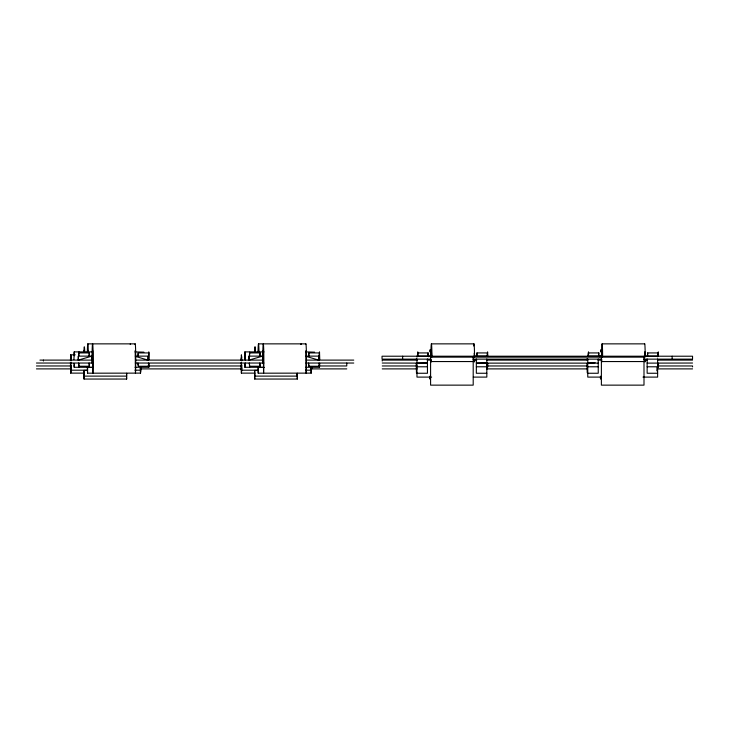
<?xml version="1.0" encoding="UTF-8"?>
<svg xmlns="http://www.w3.org/2000/svg" width="729" height="729" viewBox="0 0 729 729"><rect width="100%" height="100%" fill="white"/><g stroke="black" fill="none" stroke-linecap="round" stroke-linejoin="round"><path stroke-width="1.09" d="M70.977 362.504L70.704 370.195L87.598 370.195M70.977 365.439L70.704 373.12L84.218 373.12M73.93 359.579L74.203 351.897L92.219 351.897M148.534 359.579L148.798 351.897L149.071 359.579M244.625 359.579L244.889 351.897L264.035 351.897M319.229 359.579L319.493 351.897L319.767 359.579M416.232 363.443L416.487 373.12L416.623 372.091M474.297 361.93L474.306 359.579M586.927 363.443L587.255 372.856M644.983 361.93L644.992 359.579M70.449 360.518L70.704 354.823L75.215 354.823M140.779 367.425L140.524 373.12L87.544 373.193A15.719 0.547 -90 0 1 87.343 367.443M241.144 360.518L241.399 354.823L241.709 357.985M241.663 364.5L241.399 370.195L258.294 370.195M241.663 367.425L241.399 373.12L254.913 373.12M249.418 357.593L249.755 352.162M311.474 367.425L311.21 373.12L258.23 373.193A15.719 0.547 -90 0 1 258.03 367.443M431.094 357.228L431.404 350.503L431.705 357.228M601.789 357.228L602.09 350.503L602.4 357.228M657.257 367.425L657.184 370.87M126.518 373.622A15.719 0.547 -90 0 0 126.636 376.118L84.045 376.118L84.163 370.378L87.526 370.378M126.691 373.248L126.636 379.044L84.045 379.044L84.163 373.303M87.544 373.193L87.653 367.443L93.257 367.443M254.539 373.294A15.719 0.547 -90 0 0 254.74 379.044L297.323 379.044L297.441 373.303L297.323 376.118L254.74 376.118L254.858 370.378L258.221 370.378M254.74 379.044L254.795 376.173M258.23 373.193L258.348 367.443L263.953 367.443M429.891 376.173L429.828 379.044A15.719 0.547 -90 0 1 429.718 376.547M600.578 376.173L600.523 379.044A15.719 0.547 -90 0 1 600.404 376.547M78.759 355.743L78.987 351.897L79.124 352.927M89.23 355.743L89.33 352.927L78.86 352.927L78.595 356.126M138.1 355.743L138.2 352.927L148.67 352.927L148.406 360.071M149.035 363.425L148.798 367.27L135.002 367.27M245.126 363.425L244.889 367.27L264.035 367.27M259.925 355.743L260.016 352.927L249.546 352.927L249.291 359.087M308.786 355.743L308.886 352.927L319.357 352.927L319.102 360.071M319.73 363.425L319.493 367.27L305.697 367.27M417.553 355.743L417.79 351.897L418.018 355.743M428.023 355.743L428.123 352.927L417.653 352.927L417.398 356.126M476.894 355.743L476.994 352.927L487.464 352.927L487.601 351.897L487.829 355.743M487.364 355.743L487.464 352.927L487.209 356.126L474.087 356.126M487.829 363.425L487.601 367.27L487.209 363.033M588.248 355.743L588.476 351.897L588.668 354.148M598.719 355.743L598.819 352.927L588.349 352.927L588.084 356.126M647.589 355.743L647.689 352.927L658.159 352.927L658.296 351.897L658.524 355.743M658.059 355.743L658.159 352.927L657.895 356.126L644.773 356.126M658.524 363.425L658.296 367.27L657.895 363.033M92.1 356.126L78.34 356.126L78.222 360.108L91.954 356.126L92.127 351.724A15.719 0.547 -90 0 1 92.993 348.471A15.719 0.547 -90 0 1 92.875 373.193L92.601 350.503L92.31 363.033M91.836 360.108L91.954 356.126L91.954 363.033M262.795 356.126L249.036 356.126L248.908 360.108L262.65 356.126L262.823 351.724A15.719 0.547 -90 0 1 263.679 348.471A15.719 0.547 -90 0 1 263.57 373.193L263.297 350.503L263.005 363.033M262.522 360.108L262.65 356.126L262.65 363.033M70.522 359.998L70.704 357.748L71.014 360.91M93.339 367.27L74.203 367.27L74.394 365.019M134.892 370.195L140.524 370.195L140.706 367.945M241.208 359.998L241.399 357.748L241.709 360.91M305.579 370.195L311.21 370.195L311.401 367.945M416.305 359.998L416.359 358.777M586.991 359.998L587.045 358.777M70.841 369.166L71.105 365.967M70.841 372.091L71.105 368.892M74.331 366.24L74.504 364.099M89.066 356.126L89.33 352.927M137.936 356.126L138.2 352.927M140.651 369.166L140.825 367.033M140.651 372.091L140.916 366.915M241.536 369.166L241.709 367.033M241.536 372.091L241.709 369.958M245.026 366.24L245.281 363.033M259.761 356.126L260.016 352.927M308.631 356.126L308.886 352.927M311.347 369.166L311.52 367.033M311.347 372.091L311.602 366.915M427.868 356.126L428.123 352.927M476.739 356.126L476.994 352.927M598.555 356.126L598.819 352.927M647.425 356.126L647.689 352.927M657.212 371.025L657.385 366.915M79.124 366.24L78.987 367.27L78.595 363.033M87.653 351.715L87.817 350.503L87.972 351.715M258.348 351.715L258.503 350.503L258.667 351.715M143.941 352.162L135.002 351.897M249.755 367.006L249.291 363.033M305.797 350.813L306.153 373.193A15.719 0.547 -90 0 0 306.39 353.565A15.719 0.547 -90 0 0 305.743 344.398M314.636 352.162L305.697 351.897M428.643 356.736L430.757 356.126L430.93 351.724A15.719 0.547 90 0 1 431.477 343.997A15.719 0.547 90 0 1 431.933 355.515M599.329 356.736L601.443 356.126L601.616 351.724A15.719 0.547 -90 0 1 602.163 343.997A15.719 0.547 -90 0 1 602.619 355.515M587.765 363.124L595.101 362.705M486.826 362.832L476.347 363.124L598.245 363.124M416.97 363.124L427.449 362.896M87.817 343.86L135.193 343.86M258.503 343.86L305.879 343.86M431.404 343.86L473.987 343.86M602.09 343.86L644.682 343.86M135.284 356.126L148.406 356.126M305.98 356.126L319.102 356.126M417.143 356.126L430.903 356.126M587.829 356.126L601.589 356.126M430.593 357.137L643.999 357.137M430.857 359.142L382.042 359.142L382.042 356.217L692.55 356.217L692.55 359.142L643.734 359.142M472.939 359.142L601.653 359.142M39.94 360.108L91.954 360.108M135.558 360.108L262.65 360.108M306.244 360.108L353.756 360.108M417.261 360.108L382.233 360.108L382.233 361.019M427.23 360.108L430.757 360.108L430.757 362.058M474.351 360.108L476.739 360.108M486.826 360.108L587.829 360.108M597.917 360.108L601.443 360.108M645.047 360.108L647.407 360.108M657.522 360.108L692.55 360.108M430.593 361.557L473.203 361.557M601.389 361.557L643.999 361.557M36.45 363.033L93.239 363.033M135.284 363.033L263.925 363.033M305.98 363.033L353.756 363.033M382.233 363.033L427.449 363.124M647.142 363.124L692.55 363.033M36.45 365.967L71.478 365.967M147.96 365.967L242.055 365.967M318.491 365.967L346.767 365.967L346.767 363.033M382.233 365.967L417.143 365.967M486.954 365.967L586.717 365.967M657.522 365.967L692.55 365.967L692.55 366.869M89.23 363.425L89.33 366.24L78.86 366.24L78.759 363.425M259.925 363.425L260.016 366.24L249.546 366.24L249.446 363.425M308.631 363.033L308.886 366.24L319.357 366.24L319.493 367.27M416.97 366.787L427.449 366.787M476.347 366.787L486.826 366.787M587.765 366.787L598.245 366.787M647.142 366.787L657.622 366.787M36.45 368.892L71.478 368.892M140.023 368.892L242.055 368.892M310.618 368.892L346.767 368.892M382.233 368.892L417.143 368.892M586.708 368.892L486.699 368.892L486.699 366.915M657.385 368.892L692.55 368.892M416.97 373.257L427.449 373.257L427.449 358.978M486.826 373.257L476.347 373.257L476.347 358.978M587.765 373.257L598.245 373.257L598.245 358.978M657.622 373.257L647.142 373.257L647.142 358.978M431.623 377.103L416.97 377.103L416.97 358.978M473.303 377.103L486.826 377.103L486.826 358.978M601.288 377.103L587.765 377.103L587.765 358.978M642.978 377.103L657.622 377.103L657.622 358.978M306.271 356.435L318.728 360.108L318.846 356.126L318.846 360.108M135.576 356.435L148.033 360.108L148.151 356.126L148.151 360.108M311.21 370.195L311.019 367.945M311.21 373.12L310.955 367.425M244.889 351.897L245.281 360.071M244.889 367.27L244.662 363.425M241.399 370.195L241.135 362.504M241.399 373.12L241.135 365.439M148.798 367.27L148.406 363.033M140.524 370.195L140.333 367.945M135.193 350.503L135.466 373.193A15.719 0.547 90 0 0 135.694 353.565A15.719 0.547 90 0 0 135.047 344.398M140.524 373.12L140.333 370.87M74.203 351.897L74.504 355.059M74.203 367.27L73.966 363.425M70.704 354.823L71.105 359.051M70.704 370.195L70.44 362.504M70.704 373.12L70.44 365.439M319.102 363.033L319.357 366.24L319.266 363.425M259.761 363.033L260.016 366.24M137.936 363.033L138.2 366.24L148.67 366.24L148.57 363.425M89.066 363.033L89.33 366.24M658.159 366.24L658.059 363.425M644.837 351.715L644.983 357.228M487.464 366.24L487.364 363.425M308.832 365.019L308.886 366.24M245.026 352.927L245.163 359.579M241.536 355.852L241.663 360.518M241.536 358.777L241.591 359.998M74.331 352.927L74.431 355.743M70.841 355.852L70.968 360.518M70.841 358.777L70.895 359.998M474.214 353.164L474.297 357.228M138.1 363.425L138.145 365.019M601.771 359.579L601.789 361.93M431.085 359.579L431.094 361.93M672.147 356.217L672.147 359.142M657.622 356.217L657.622 356.827M643.999 356.217L643.999 385.14L601.389 385.14L601.389 357.137M486.954 366.942L486.954 368.892M473.203 357.137L473.203 385.14L430.593 385.14L430.593 356.217M416.97 356.217L416.97 357.137M402.636 356.217L402.636 359.142M311.857 366.942L311.857 368.892M249.036 356.126L249.036 358.149M141.171 366.942L141.171 368.892M78.34 356.126L78.34 360.108M43.439 360.108L43.439 361.019M600.523 351.825A15.719 0.547 -90 0 1 601.07 351.825M429.828 351.825A15.719 0.547 -90 0 1 430.383 351.825M644.536 344.398A15.719 0.547 -90 0 1 645.211 355.515M645.229 359.579A15.719 0.547 -90 0 1 645.22 361.63M473.713 345.974A15.719 0.547 -90 0 1 474.515 355.515M474.533 359.579A15.719 0.547 -90 0 1 474.533 361.63M83.935 351.396A15.719 0.547 -90 0 1 84.71 351.396M84.045 376.118A15.719 0.547 -90 0 1 83.844 370.368M254.621 351.396A15.719 0.547 -90 0 1 255.405 351.396M254.74 376.118A15.719 0.547 -90 0 1 254.539 370.368M297.323 376.118A15.719 0.547 90 0 1 297.213 373.622M258.03 351.724A15.719 0.547 -90 0 1 258.977 351.724M300.949 344.398A15.719 0.547 -90 0 1 301.232 344.398M130.254 344.398A15.719 0.547 -90 0 1 130.546 344.398M87.343 351.724A15.719 0.547 -90 0 1 88.291 351.724M297.323 379.044A15.719 0.547 90 0 1 297.122 373.294M84.045 379.044A15.719 0.547 -90 0 1 83.844 373.294M84.045 351.825A15.719 0.547 -90 0 1 84.181 350.257M126.636 379.044A15.719 0.547 -90 0 1 126.518 376.547"/></g></svg>
